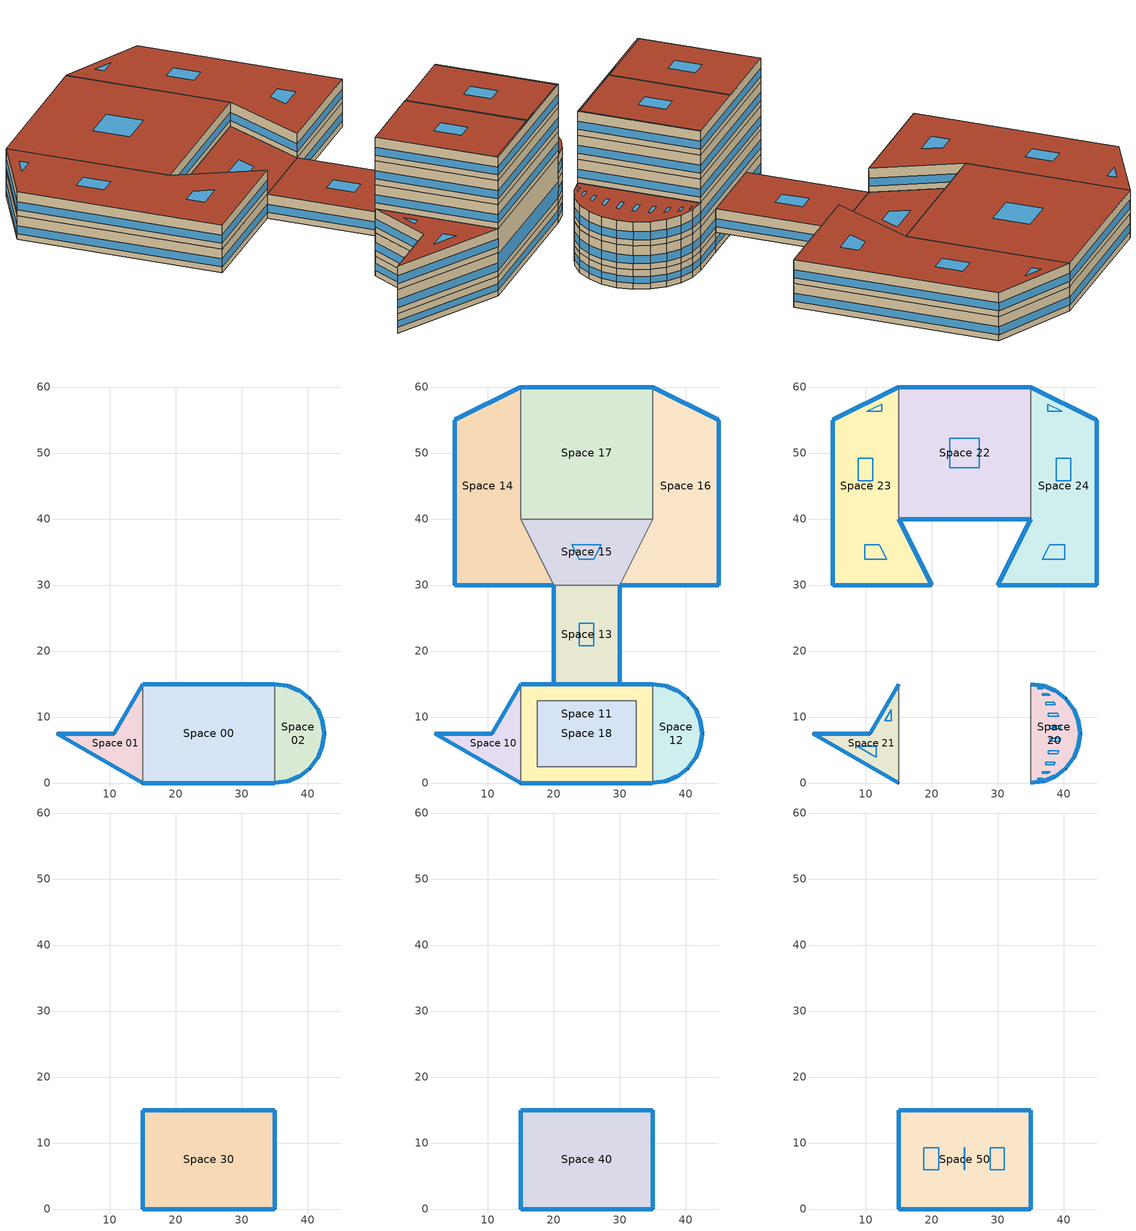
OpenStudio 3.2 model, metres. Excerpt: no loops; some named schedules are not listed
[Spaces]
Space 02
 floor ground: 35,15 36.94,14.74 38.75,14 40.3,12.8 41.5,11.25 42.24,9.44 42.5,7.5 42.24,5.56 41.5,3.75 40.3,2.2 38.75,1 36.94,0.26 35,0 z-2.5
 wall outside: 35,0 36.94,0.26 38.75,1 40.3,2.2 41.5,3.75 42.24,5.56 42.5,7.5 42.24,9.44 41.5,11.25 40.3,12.8 38.75,14 36.94,14.74 35,15 z-2.5:0
 wall to Space 00: 35,15 35,0 z-2.5:0
 window (BTAP-Ext-FixedWindow:U=0.220 SHGC=0.600): 36.96,0.27 38.73,1 / 42.23,9.46 41.5,11.23 / 40.32,2.22 41.48,3.73 / 41.48,11.27 40.32,12.78 / 42.25,5.58 42.5,7.47 / 38.73,14 36.96,14.73 / 35.03,0 36.92,0.25 / 42.5,7.53 42.25,9.42 / 41.5,3.77 42.23,5.54 / 38.77,1.02 40.28,2.18 / 40.28,12.82 38.77,13.98 / 36.92,14.75 35.03,15 z-1.74:-0.88
Space 00
 floor ground: 35,15 35,0 15,0 15,15 z-2.5
 wall outside: 15,0 35,0 / 35,15 30,15 20,15 15,15 z-2.5:0
 wall to Space 01: 15,15 15,0 z-2.5:0
 window (BTAP-Ext-FixedWindow:U=0.220 SHGC=0.600): 15.03,0 34.97,0 / 29.97,15 20.03,15 / 34.97,15 30.03,15 / 19.97,15 15.03,15 z-1.74:-0.9
Space 01
 floor ground: 15,15 15,0 2.01,7.5 10.67,7.5 z-2.5
 wall outside: 15,15 10.67,7.5 2.01,7.5 15,0 z-2.5:0
 window (BTAP-Ext-FixedWindow:U=0.220 SHGC=0.600): 2.03,7.49 14.98,0.01 / 10.64,7.5 2.04,7.5 / 14.99,14.98 10.68,7.52 z-1.74:-0.9
Space 10
 floor to Space 01: 15,15 15,0 2.01,7.5 10.67,7.5 z0
 wall outside: 15,15 10.67,7.5 2.01,7.5 15,0 z0:3.05
 wall to Space 11: 15,0 15,15 z0:3.05
 window (BTAP-Ext-FixedWindow:U=0.220 SHGC=0.600): 2.03,7.49 14.98,0.01 / 10.64,7.5 2.04,7.5 / 14.99,14.98 10.68,7.52 z0.76:1.78
Space 11
 floor to Space 18: 32.5,12.5 32.5,2.5 17.5,2.5 17.5,12.5 z3.05
 floor to Space 00: 35,2.5 35,0 15,0 15,2.5 z0; 35,15 35,12.5 15,12.5 15,15 z0; 35,12.5 35,2.5 32.5,2.5 32.5,12.5 z0; 17.5,12.5 17.5,2.5 15,2.5 15,12.5 z0; 32.5,12.5 32.5,2.5 17.5,2.5 17.5,12.5 z0
 wall outside: 15,0 35,0 z0:6.1; 35,15 15,15 z3.05:6.1; 20,15 15,15 / 35,15 30,15 z0:3.05
 wall to Space 21: 15,15 15,0 z3.05:6.1
 wall to Space 20: 35,0 35,15 z3.05:6.1
 wall to Space 12: 35,0 35,15 z0:3.05
 wall to Space 18: 32.5,2.5 17.5,2.5 17.5,12.5 32.5,12.5 32.5,2.5 z0:3.05
 wall to Space 13: 30,15 20,15 z0:3.05
 window (BTAP-Ext-FixedWindow:U=0.220 SHGC=0.600): 15.03,0 34.97,0 z0.76:2.8; 34.97,15 15.03,15 z3.81:4.83; 19.97,15 15.03,15 / 34.97,15 30.03,15 z0.76:1.79
Space 12
 floor to Space 02: 35,15 36.94,14.74 38.75,14 40.3,12.8 41.5,11.25 42.24,9.44 42.5,7.5 42.24,5.56 41.5,3.75 40.3,2.2 38.75,1 36.94,0.26 35,0 z0
 wall outside: 35,0 36.94,0.26 38.75,1 40.3,2.2 41.5,3.75 42.24,5.56 42.5,7.5 42.24,9.44 41.5,11.25 40.3,12.8 38.75,14 36.94,14.74 35,15 z0:3.05
 window (BTAP-Ext-FixedWindow:U=0.220 SHGC=0.600): 36.92,14.75 35.03,15 / 38.73,14 36.96,14.73 / 40.28,12.82 38.77,13.98 / 41.48,11.27 40.32,12.78 / 42.23,9.46 41.5,11.23 / 42.5,7.53 42.25,9.42 / 42.25,5.58 42.5,7.47 / 41.5,3.77 42.23,5.54 / 40.32,2.22 41.48,3.73 / 38.77,1.02 40.28,2.18 / 36.96,0.27 38.73,1 / 35.03,0 36.92,0.25 z0.76:1.8
Space 13
 floor ground: 30,30 30,15 20,15 20,30 z0
 wall outside: 30,15 30,30 / 20,30 20,15 z0:3.05
 wall to Space 15: 30,30 20,30 z0:3.05
 window (BTAP-Ext-FixedWindow:U=0.220 SHGC=0.600): 30,15.03 30,29.97 / 20,29.97 20,15.03 z0.76:1.78
 roof outside: 30,15 30,30 20,30 20,15 z3.05
 skylight (BTAP-Ext-Skylights:U=0.220 SHGC=0.600): 26.12,20.82 26.12,24.18 23.88,24.18 23.88,20.82 z3.05
Space 14
 floor ground: 15,60 15,40 20,30 5,30 5,55 z0
 wall outside: 15,60 5,55 5,30 20,30 z0:3.05
 wall to Space 17: 15,40 15,60 z0:3.05
 wall to Space 15: 20,30 15,40 z0:3.05
 window (BTAP-Ext-FixedWindow:U=0.220 SHGC=0.600): 5,54.97 5,30.03 / 14.98,59.99 5.02,55.01 / 5.03,30 19.97,30 z0.76:1.78
Space 15
 floor ground: 35,40 30,30 20,30 15,40 z0
 wall to Space 16: 30,30 35,40 z0:3.05
 wall to Space 17: 35,40 15,40 z0:3.05
 roof outside: 30,30 35,40 15,40 20,30 z3.05
 skylight (BTAP-Ext-Skylights:U=0.220 SHGC=0.600): 26.12,33.88 27.24,36.12 22.76,36.12 23.88,33.88 z3.05
Space 16
 floor ground: 35,60 45,55 45,30 30,30 35,40 z0
 wall outside: 30,30 45,30 45,55 35,60 z0:3.05
 wall to Space 17: 35,60 35,40 z0:3.05
 window (BTAP-Ext-FixedWindow:U=0.220 SHGC=0.600): 44.98,55.01 35.02,59.99 / 45,30.03 45,54.97 / 30.03,30 44.97,30 z0.76:1.78
Space 17
 floor ground: 35,60 35,40 15,40 15,60 z0
 wall outside: 35,60 15,60 z0:3.05
 window (BTAP-Ext-FixedWindow:U=0.220 SHGC=0.600): 34.97,60 15.03,60 z0.76:1.78
Space 18
 floor ground: 32.5,12.5 32.5,2.5 17.5,2.5 17.5,12.5 z0
Space 20
 floor to Space 12: 35,15 36.94,14.74 38.75,14 40.3,12.8 41.5,11.25 42.24,9.44 42.5,7.5 42.24,5.56 41.5,3.75 40.3,2.2 38.75,1 36.94,0.26 35,0 z3.05
 wall outside: 35,0 36.94,0.26 38.75,1 40.3,2.2 41.5,3.75 42.24,5.56 42.5,7.5 42.24,9.44 41.5,11.25 40.3,12.8 38.75,14 36.94,14.74 35,15 z3.05:6.1
 window (BTAP-Ext-FixedWindow:U=0.220 SHGC=0.600): 40.28,12.82 38.77,13.98 / 36.96,0.27 38.73,1 / 42.23,9.46 41.5,11.23 / 40.32,2.22 41.48,3.73 / 38.77,1.02 40.28,2.18 / 35.03,0 36.92,0.25 / 41.48,11.27 40.32,12.78 / 36.92,14.75 35.03,15 / 38.73,14 36.96,14.73 / 42.25,5.58 42.5,7.47 / 42.5,7.53 42.25,9.42 / 41.5,3.77 42.23,5.54 z3.81:4.85
 roof outside: 35,0 36.94,0.26 38.75,1 40.3,2.2 41.5,3.75 42.24,5.56 42.5,7.5 42.24,9.44 41.5,11.25 40.3,12.8 38.75,14 36.94,14.74 35,15 z6.1
 skylight (BTAP-Ext-Skylights:U=0.220 SHGC=0.600): 35.94,0.19 35.5,0.19 35.5,0.13 z6.1; 36.94,0.71 36.1,0.71 36.1,0.55 36.54,0.55 z6.1; 37.94,1.73 36.76,1.73 36.76,1.47 37.6,1.47 z6.1; 38.74,3.15 37.29,3.15 37.29,2.8 38.48,2.8 z6.1; 39.29,4.86 37.67,4.86 37.67,4.45 39.12,4.45 z6.1; 39.54,6.75 37.86,6.75 37.86,6.31 39.48,6.31 z6.1; 39.48,8.69 37.86,8.69 37.86,8.25 39.54,8.25 z6.1; 39.12,10.55 37.67,10.55 37.67,10.14 39.29,10.14 z6.1; 38.48,12.2 37.29,12.2 37.29,11.85 38.74,11.85 z6.1; 37.6,13.53 36.76,13.53 36.76,13.27 37.94,13.27 z6.1; 36.54,14.45 36.1,14.45 36.1,14.29 36.94,14.29 z6.1; 35.5,14.87 35.5,14.81 35.94,14.81 z6.1
Space 22
 floor to Space 17: 35,60 35,40 15,40 15,60 z3.05
 wall outside: 15,40 35,40 / 35,60 15,60 z3.05:6.1
 wall to Space 23: 15,60 15,40 z3.05:6.1
 wall to Space 24: 35,40 35,60 z3.05:6.1
 window (BTAP-Ext-FixedWindow:U=0.220 SHGC=0.600): 15.03,40 34.97,40 / 34.97,60 15.03,60 z3.81:4.83
 roof outside: 35,40 35,60 15,60 15,40 z6.1
 skylight (BTAP-Ext-Skylights:U=0.220 SHGC=0.600): 27.24,47.76 27.24,52.24 22.76,52.24 22.76,47.76 z6.1
Space 23
 floor to Space 14: 15,60 15,40 20,30 5,30 5,55 z3.05
 wall outside: 15,60 5,55 5,30 20,30 15,40 z3.05:6.1
 window (BTAP-Ext-FixedWindow:U=0.220 SHGC=0.600): 5,54.97 5,30.03 / 14.98,59.99 5.02,55.01 / 5.03,30 19.97,30 / 19.99,30.02 15.01,39.98 z3.81:4.83
 roof outside: 20,30 15,40 15,60 5,55 5,30 z6.1
 skylight (BTAP-Ext-Skylights:U=0.220 SHGC=0.600): 12.09,36.12 9.85,36.12 9.85,33.88 13.21,33.88 z6.1; 11.12,49.18 8.88,49.18 8.88,45.82 11.12,45.82 z6.1; 12.41,57.41 10.18,56.29 12.41,56.29 z6.1
Space 24
 floor to Space 16: 35,60 45,55 45,30 30,30 35,40 z3.05
 wall outside: 35,40 30,30 45,30 45,55 35,60 z3.05:6.1
 window (BTAP-Ext-FixedWindow:U=0.220 SHGC=0.600): 34.99,39.98 30.01,30.02 / 44.98,55.01 35.02,59.99 / 45,30.03 45,54.97 / 30.03,30 44.97,30 z3.81:4.83
 roof outside: 45,30 45,55 35,60 35,40 30,30 z6.1
 skylight (BTAP-Ext-Skylights:U=0.220 SHGC=0.600): 40.15,36.12 37.91,36.12 36.79,33.88 40.15,33.88 z6.1; 41.12,49.18 38.88,49.18 38.88,45.82 41.12,45.82 z6.1; 37.59,57.41 37.59,56.29 39.82,56.29 z6.1
Space 21
 floor to Space 10: 15,15 15,0 2.01,7.5 10.67,7.5 z3.05
 wall outside: 15,15 10.67,7.5 2.01,7.5 15,0 z3.05:6.1
 window (BTAP-Ext-FixedWindow:U=0.220 SHGC=0.600): 14.99,14.98 10.68,7.52 / 10.64,7.5 2.04,7.5 / 2.03,7.49 14.98,0.01 z3.81:4.83
 roof outside: 15,0 15,15 10.67,7.5 2.01,7.5 z6.1
 skylight (BTAP-Ext-Skylights:U=0.220 SHGC=0.600): 11.64,5.56 8.73,5.56 11.64,3.88 z6.1; 13.88,11.12 12.91,9.44 13.88,9.44 z6.1
Space 30
 floor to Space 11: 35,15 35,0 15,0 15,15 z6.1
 wall outside: 15,0 35,0 35,15 15,15 15,0 z6.1:9.15
 window (BTAP-Ext-FixedWindow:U=0.220 SHGC=0.600): 15.03,0 34.97,0 / 34.97,15 15.03,15 / 15,14.97 15,0.03 / 35,0.03 35,14.97 z6.86:7.88
Space 40
 floor to Space 30: 35,15 35,0 15,0 15,15 z9.15
 wall outside: 35,15 15,15 15,0 35,0 35,15 z9.15:12.2
 window (BTAP-Ext-FixedWindow:U=0.220 SHGC=0.600): 34.97,15 15.03,15 / 15,14.97 15,0.03 / 35,0.03 35,14.97 / 15.03,0 34.97,0 z9.91:10.93
Space 50
 floor to Space 40: 35,15 35,0 15,0 15,15 z12.2
 wall outside: 35,15 15,15 15,0 35,0 35,15 z12.2:15.25
 window (BTAP-Ext-FixedWindow:U=0.220 SHGC=0.600): 35,0.03 35,14.97 / 15.03,0 34.97,0 / 34.97,15 15.03,15 / 15,14.97 15,0.03 z12.96:13.98
 roof outside: 35,0 35,15 34.8,15 34.8,0.2 z15.25; 35,0 34.8,0.2 15,0.2 15,0 z15.25; 24.9,0.2 24.9,15 15,15 15,0.2 z15.25; 34.8,0.2 34.8,15 25.1,15 25.1,0.2 z15.25; 25.1,0.2 25.1,15 24.9,15 24.9,0.2 z15.25
 skylight (BTAP-Ext-Skylights:U=0.220 SHGC=0.600): 27.2,0.08 27.15,0.12 22.73,0.12 22.73,0.08 z15.25; 21.06,5.95 21.06,9.25 18.84,9.25 18.84,5.95 z15.25; 31.03,5.95 31.03,9.25 28.87,9.25 28.87,5.95 z15.25; 25.02,5.95 25.02,9.25 24.98,9.25 24.98,5.95 z15.25; 34.95,0.15 34.9,0.15 34.95,0.1 z15.25; 34.92,9.25 34.88,9.25 34.88,5.95 34.92,5.95 z15.25
[Building]
EdgeCaseGeometry: Default Construction Set=BTAP-Mass at hdd = 5000.0; Standards Number of Stories=6; Standards Number of Above Ground Stories=5; Standards Template=NECB2011
[Site]
Calgary Intl AP_AB_CAN: Latitude {deg}=51.114; Longitude {deg}=-114.02; Time Zone {hr}=-7; Elevation {m}=1084.1
[ClimateZones]
Climate Zone Institution Name 1=ASHRAE; Climate Zone Document Name 1=ANSI/ASHRAE Standard 169; Climate Zone Document Year 1=2006; Climate Zone Institution Name 2=CEC; Climate Zone Document Name 2=California Climate Zone Descriptions; Climate Zone Document Year 2=1995
[Site:WaterMainsTemperature]
Calculation Method=Correlation; Annual Average Outdoor Air Temperature {C}=5; Maximum Difference In Monthly Average Outdoor Air Temperatures {deltaC}=23.3
[SizingPeriod:DesignDay] Barometric Pressure {Pa}=88961; Sky Clearness=0; Rain Indicator=0; Snow Indicator=0; Day of Month=21; Daylight Saving Time Indicator=0; Humidity Indicating Type=Wetbulb; Dry-Bulb Temperature Range Modifier Type=DefaultMultipliers
Name | Maximum Dry-Bulb Temperature {C} | Daily Dry-Bulb Temperature Range {deltaC} | Humidity Indicating Conditions at Maximum Dry-Bulb | Wind Speed {m/s} | Wind Direction {deg} | Month | Day Type | Solar Model Indicator | ASHRAE Taub | ASHRAE Taud
Calgary Intl AP Ann Clg .4% Condns DB=>MWB | 28.5 | 12.1 | 16.1 | 4.5 | 160 | 7 | SummerDesignDay | ASHRAETau | 0.339 | 2.421
Calgary Intl AP Ann Htg 99.6% Condns DB | -28.5 | 0 | -28.5 | 2.9 | 200 | 1 | WinterDesignDay | ASHRAEClearSky
[Site:GroundTemperature:BuildingSurface]
19.527, 19.502, 19.536, 19.598, 20.002, 21.64, 22.225, 22.375, 21.449, 20.121, 19.802, 19.633
[Material:NoMass] Roughness=Smooth; Thermal Absorptance=0.9; Solar Absorptance=0.7
Name | Thermal Resistance {m2-K/W} | Visible Absorptance
Typical Carpet Pad; Typical Carpet Pad 1 | 0.21648 | 0.8
Typical Insulation 1 | 5.91238 | 0.7
Typical Insulation 2 | 4.49096 | 0.7
Typical Insulation 3 | 6.17282 | 0.7
Typical Carpet Pad 2 | 1.25503 | 0.8
Typical Carpet Pad 3; Typical Carpet Pad 4 | 3.45515 | 0.8
Typical Insulation 4 | 0.454528 | 0.7
Typical Insulation 5 | 0.454545 | 0.7
[Material]
Name | Roughness | Thickness {m} | Conductivity {W/m-K} | Density {kg/m3} | Specific Heat {J/kg-K} | Thermal Absorptance | Solar Absorptance | Visible Absorptance
G05 25mm wood | MediumSmooth | 0.0254 | 0.15 | 608 | 1630 | 0.9 | 0.5 | 0.5
100mm Normalweight concrete floor 1 | MediumSmooth | 0.1016 | 2.31 | 2322 | 832
G01 13mm gypsum board 1 | Smooth | 0.0127 | 0.16 | 800 | 1090 | 0.9 | 0.7 | 0.5
4 in. Normalweight Concrete Floor 1 | MediumRough | 0.1016 | 2.31 | 2322 | 832 | 0.9 | 0.7 | 0.7
1IN Stucco 1 | Smooth | 0.0253 | 0.6918 | 1858 | 837 | 0.9 | 0.7 | 0.92
8IN CONCRETE HW RefBldg 1 | Rough | 0.2032 | 1.311 | 2240 | 836.8 | 0.9 | 0.7 | 0.7
1/2IN Gypsum 1 | Smooth | 0.0127 | 0.16 | 784.9 | 830 | 0.9 | 0.4 | 0.4
Metal Roof Surface 1; F08 Metal surface 1 | Smooth | 0.0008 | 45.28 | 7824 | 500 | 0.9 | 0.7 | 0.7
6 in. Normalweight Concrete Floor 1; 6 in. Normalweight Concrete Floor 2; 6 in. Normalweight Concrete Floor 3 | MediumRough | 0.1524 | 2.31 | 2322 | 832 | 0.9 | 0.7 | 0.7
[Construction]
BTAP-Int-Partition; BTAP-Int-Door: G05 25mm wood
BTAP-Int-Floor: 100mm Normalweight concrete floor 1, Typical Carpet Pad
BTAP-Int-Wall: G01 13mm gypsum board 1, G01 13mm gypsum board 1
BTAP-Int-Ceiling: Typical Carpet Pad, 100mm Normalweight concrete floor 1
BTAP-Int-Window: SimpleGlazing
BTAP-Ext-Floor-Mass:U-0.162: Typical Insulation 1, 4 in. Normalweight Concrete Floor 1, Typical Carpet Pad 1
BTAP-Ext-Wall-Mass:U-0.21: 1IN Stucco 1, 8IN CONCRETE HW RefBldg 1, Typical Insulation 2, 1/2IN Gypsum 1
BTAP-Ext-Roof-Metal:U-0.162: Metal Roof Surface 1, Typical Insulation 3
BTAP-Grnd-Floor-Mass:U-0.757: 6 in. Normalweight Concrete Floor 1, Typical Carpet Pad 2
BTAP-Grnd-Wall-Mass:U-0.284: 6 in. Normalweight Concrete Floor 2, Typical Carpet Pad 3
BTAP-Grnd-Roof-Mass:U-0.284: 6 in. Normalweight Concrete Floor 3, Typical Carpet Pad 4
BTAP-Ext-FixedWindow:U=0.220 SHGC=0.600; BTAP-Ext-GlassDoors:U=0.220 SHGC=0.600; BTAP-Ext-Skylights:U=0.220 SHGC=0.600; BTAP-Ext-DaylightDomes:U=0.220 SHGC=0.600; BTAP-Ext-DaylightDiffuser:U=0.220 SHGC=0.600: SimpleGlazing:U=0.220 SHGC=0.600
BTAP-Ext-Door:U-2.2: F08 Metal surface 1, Typical Insulation 4
BTAP-Ext-OverHeadDoor:U-2.2: Typical Insulation 5
[DefaultConstructionSet]
BTAP-Mass at hdd = 5000.0: Default Exterior Surface Constructions=BTAP-Mass at hdd = 5000.0; Default Interior Surface Constructions=Default Surface Constructions 2; Default Ground Contact Surface Constructions=BTAP-Mass at hdd = 5000.0 1; Default Exterior SubSurface Constructions=BTAP-Mass at hdd = 5000.0; Default Interior SubSurface Constructions=Default Sub Surface Constructions 2; Interior Partition Construction=BTAP-Int-Partition
[DefaultSurfaceConstructions]
Name | Floor Construction | Wall Construction | Roof Ceiling Construction
Default Surface Constructions 2 | BTAP-Int-Floor | BTAP-Int-Wall | BTAP-Int-Ceiling
BTAP-Mass at hdd = 5000.0 | BTAP-Ext-Floor-Mass:U-0.162 | BTAP-Ext-Wall-Mass:U-0.21 | BTAP-Ext-Roof-Metal:U-0.162
BTAP-Mass at hdd = 5000.0 1 | BTAP-Grnd-Floor-Mass:U-0.757 | BTAP-Grnd-Wall-Mass:U-0.284 | BTAP-Grnd-Roof-Mass:U-0.284
[DefaultSubSurfaceConstructions]
Name | Fixed Window Construction | Operable Window Construction | Door Construction | Glass Door Construction | Overhead Door Construction | Skylight Construction | Tubular Daylight Dome Construction | Tubular Daylight Diffuser Construction
Default Sub Surface Constructions 2 | BTAP-Int-Window | BTAP-Int-Window | BTAP-Int-Door
BTAP-Mass at hdd = 5000.0 | BTAP-Ext-FixedWindow:U=0.220 SHGC=0.600 | BTAP-Ext-FixedWindow:U=0.220 SHGC=0.600 | BTAP-Ext-Door:U-2.2 | BTAP-Ext-GlassDoors:U=0.220 SHGC=0.600 | BTAP-Ext-OverHeadDoor:U-2.2 | BTAP-Ext-Skylights:U=0.220 SHGC=0.600 | BTAP-Ext-DaylightDomes:U=0.220 SHGC=0.600 | BTAP-Ext-DaylightDiffuser:U=0.220 SHGC=0.600
[WindowMaterial:SimpleGlazingSystem] U-Factor {W/m2-K}=2.2; Solar Heat Gain Coefficient=0.6; Visible Transmittance=0.21
SimpleGlazing; SimpleGlazing:U=0.220 SHGC=0.600
[DefaultScheduleSet] People Activity Level Schedule=NECB-Activity; Infiltration Schedule=Always On
Name | Number of People Schedule | Lighting Schedule | Electric Equipment Schedule
Space Function Audience - auditorium Schedule Set; Space Function Conf./meet./multi-purpose Schedule Set; Space Function Corr. < 2.4m wide-sch-C Schedule Set; Space Function Corr. >= 2.4m wide-sch-C Schedule Set; Space Function Electrical/Mechanical-sch-C Schedule Set; Space Function Hospital corr. < 2.4m-sch-C Schedule Set; Space Function Hospital corr. >= 2.4m-sch-C Schedule Set; Space Function Library - reading Schedule Set; Space Function Locker room-sch-C Schedule Set; Space Function Mfg - corr. < 2.4m-sch-C Schedule Set; Space Function Mfg - corr. >= 2.4m-sch-C Schedule Set; Space Function Retail - sales Schedule Set; Space Function Sales area Schedule Set; Space Function Stairway-sch-C Schedule Set; Space Function Washroom-sch-C Schedule Set | NECB-C-Occupancy | NECB-C-Lighting | NECB-C-Electric-Equipment
Space Function Automotive - repair Schedule Set | NECB-E-Occupancy | NECB-E-Lighting | NECB-E-Electric-Equipment
Space Function Lab - research Schedule Set; Space Function Warehouse - med/blk2 - refrigerated Schedule Set | NECB-A-Occupancy | NECB-A-Lighting | NECB-A-Electric-Equipment
Space Function Lounge/recreation Schedule Set; Space Function Penitentiary - dining Schedule Set | NECB-B-Occupancy | NECB-B-Lighting | NECB-B-Electric-Equipment
[Lights:Definition] Design Level Calculation Method=Watts/Area; Fraction Radiant=0.5; Fraction Visible=0.2
Name | Watts per Space Floor Area {W/m2}
Space Function Audience - auditorium Lights Definition | 8.49993
Space Function Automotive - repair Lights Definition | 7.19994
Space Function Conf./meet./multi-purpose Lights Definition | 11.8799
Space Function Corr. < 2.4m wide-sch-C Lights Definition | 8.39993
Space Function Corr. >= 2.4m wide-sch-C Lights Definition | 7.09994
Space Function Electrical/Mechanical-sch-C Lights Definition | 13.2999
Space Function Hospital corr. < 2.4m-sch-C Lights Definition | 11.6999
Space Function Hospital corr. >= 2.4m-sch-C Lights Definition | 9.59992
Space Function Lab - research Lights Definition | 23.5998
Space Function Library - reading Lights Definition | 9.99992
Space Function Locker room-sch-C Lights Definition | 8.81993
Space Function Lounge/recreation Lights Definition | 8.45993
Space Function Mfg - corr. < 2.4m-sch-C Lights Definition | 5.49995
Space Function Mfg - corr. >= 2.4m-sch-C Lights Definition | 4.39996
Space Function Penitentiary - dining Lights Definition | 11.4999
Space Function Retail - sales Lights Definition; Space Function Sales area Lights Definition | 18.0998
Space Function Stairway-sch-C Lights Definition | 7.39994
Space Function Warehouse - med/blk2 - refrigerated Lights Definition | 10.1999
Space Function Washroom-sch-C Lights Definition | 9.44992
[DesignSpecification:OutdoorAir] Outdoor Air Method=Sum
Name | Outdoor Air Flow per Person {m3/s-person} | Outdoor Air Flow per Floor Area {m3/s-m2}
Space Function Audience - auditorium Ventilation | 0.0571519
Space Function Automotive - repair Ventilation; Space Function Mfg - corr. < 2.4m-sch-C Ventilation; Space Function Mfg - corr. >= 2.4m-sch-C Ventilation |  | 0.00762
Space Function Conf./meet./multi-purpose Ventilation | 0.0190506
Space Function Corr. < 2.4m wide-sch-C Ventilation; Space Function Corr. >= 2.4m wide-sch-C Ventilation; Space Function Electrical/Mechanical-sch-C Ventilation; Space Function Stairway-sch-C Ventilation; Space Function Warehouse - med/blk2 - refrigerated Ventilation |  | 0.000254
Space Function Hospital corr. < 2.4m-sch-C Ventilation; Space Function Hospital corr. >= 2.4m-sch-C Ventilation |  | 0.000508
Space Function Lab - research Ventilation | 0.0608964
Space Function Library - reading Ventilation | 0.0304482
Space Function Locker room-sch-C Ventilation |  | 0.00254
Space Function Lounge/recreation Ventilation | 0.152405
Space Function Penitentiary - dining Ventilation | 0.0762025
Space Function Retail - sales Ventilation; Space Function Sales area Ventilation |  | 0.001524
Space Function Washroom-sch-C Ventilation | 0.228362
[People:Definition] Number of People Calculation Method=People/Area; Fraction Radiant=0.3
Name | People per Space Floor Area {person/m2}
Space Function Audience - auditorium People Definition; Space Function Conf./meet./multi-purpose People Definition | 0.199993
Space Function Automotive - repair People Definition; Space Function Lab - research People Definition; Space Function Library - reading People Definition | 0.0500522
Space Function Corr. < 2.4m wide-sch-C People Definition; Space Function Corr. >= 2.4m wide-sch-C People Definition; Space Function Hospital corr. < 2.4m-sch-C People Definition; Space Function Hospital corr. >= 2.4m-sch-C People Definition; Space Function Mfg - corr. < 2.4m-sch-C People Definition; Space Function Mfg - corr. >= 2.4m-sch-C People Definition; Space Function Warehouse - med/blk2 - refrigerated People Definition | 0.0100104
Space Function Electrical/Mechanical-sch-C People Definition; Space Function Stairway-sch-C People Definition | 0.0049514
Space Function Locker room-sch-C People Definition; Space Function Lounge/recreation People Definition; Space Function Penitentiary - dining People Definition | 0.0999967
Space Function Retail - sales People Definition; Space Function Sales area People Definition; Space Function Washroom-sch-C People Definition | 0.0333681
[ElectricEquipment:Definition] Design Level Calculation Method=Watts/Area; Fraction Radiant=0.5
Name | Watts per Space Floor Area {W/m2}
Space Function Audience - auditorium Elec Equip Definition; Space Function Locker room-sch-C Elec Equip Definition; Space Function Retail - sales Elec Equip Definition; Space Function Sales area Elec Equip Definition | 2.49998
Space Function Automotive - repair Elec Equip Definition | 4.99996
Space Function Conf./meet./multi-purpose Elec Equip Definition; Space Function Electrical/Mechanical-sch-C Elec Equip Definition; Space Function Library - reading Elec Equip Definition; Space Function Lounge/recreation Elec Equip Definition; Space Function Penitentiary - dining Elec Equip Definition; Space Function Warehouse - med/blk2 - refrigerated Elec Equip Definition; Space Function Washroom-sch-C Elec Equip Definition | 0.999992
Space Function Lab - research Elec Equip Definition | 9.99992
[ShadingControl]
Shading Control 1: Shading Type=InteriorBlind; Multiple Surface Control Type=Sequential
[BuildingStory]
Name | Nominal Z Coordinate {m} | Nominal Floor to Floor Height {m}
Building Story 1 | 0 | 3.05
Building Story 0 | -2.5 | 2.5
Building Story 2 | 3.05 | 3.05
Building Story 3 | 6.1 | 3.05
Building Story 4 | 9.15 | 3.05
Building Story 5 | 12.2 | 3.05
[Space]
Name | Space Type | Building Story | Thermal Zone
Space 10 | Space Function Automotive - repair | Building Story 1 | ALL_ST=Automotive - repair_FL=Building Story 1_SCH=E
Space 11 | Space Function Conf./meet./multi-purpose | Building Story 1 | ALL_ST=Conf./meet./multi-purpose_FL=Building Story 1_SCH=C
Space 12 | Space Function Corr. >= 2.4m wide-sch-C | Building Story 1 | WILD_ST=Corr. >= 2.4m wide-sch-D_FL=Building Story 1_SCH=C
Space 13 | Space Function Hospital corr. < 2.4m-sch-C | Building Story 1 | WILD_ST=Hospital corr. < 2.4m-sch-E_FL=Building Story 1_SCH=C
Space 14 | Space Function Washroom-sch-C | Building Story 1 | WET_ST=Washroom-sch-D_FL=Building Story 1_SCHC
Space 15 | Space Function Hospital corr. >= 2.4m-sch-C | Building Story 1 | WILD_ST=Hospital corr. >= 2.4m-sch-F_FL=Building Story 1_SCH=C
Space 16 | Space Function Retail - sales | Building Story 1 | ALL_ST=Retail - sales_FL=Building Story 1_SCH=C
Space 17 | Space Function Lounge/recreation | Building Story 1 | ALL_ST=Lounge/recreation_FL=Building Story 1_SCH=B
Space 20 | Space Function Corr. < 2.4m wide-sch-C | Building Story 2 | WILD_ST=Corr. < 2.4m wide-sch-E_FL=Building Story 2_SCH=C
Space 30 | Space Function Sales area | Building Story 3 | ALL_ST=Sales area_FL=Building Story 3_SCH=C
Space 40 | Space Function Lab - research | Building Story 4 | ALL_ST=Lab - research_FL=Building Story 4_SCH=A
Space 50 | Space Function Electrical/Mechanical-sch-C | Building Story 5 | WILD_ST=Electrical/Mechanical-sch-F_FL=Building Story 5_SCH=C
Space 22 | Space Function Library - reading | Building Story 2 | ALL_ST=Library - reading_FL=Building Story 2_SCH=C
Space 23 | Space Function Audience - auditorium | Building Story 2 | ALL_ST=Audience - auditorium_FL=Building Story 2_SCH=C
Space 24 | Space Function Penitentiary - dining | Building Story 2 | ALL_ST=Penitentiary - dining_FL=Building Story 2_SCH=B
Space 02 | Space Function Locker room-sch-C | Building Story 0 | WET_ST=Locker room-sch-F_FL=Building Story 0_SCHC
Space 00 | Space Function Warehouse - med/blk2 - refrigerated | Building Story 0 | ALL_ST=Warehouse - med/blk2 - refrigerated_FL=Building Story 0_SCH=A
Space 01 | Space Function Mfg - corr. >= 2.4m-sch-C | Building Story 0 | WILD_ST=Mfg - corr. >= 2.4m-sch-B_FL=Building Story 0_SCH=C
Space 21 | Space Function Mfg - corr. < 2.4m-sch-C | Building Story 2 | WILD_ST=Mfg - corr. < 2.4m-sch-C_FL=Building Story 2_SCH=C
Space 18 | Space Function Stairway-sch-C | Building Story 1 | WILD_ST=Stairway-sch-G_FL=Building Story 1_SCH=C
[SpaceType] Standards Template=NECB2011; Standards Building Type=Space Function
Name | Default Schedule Set | Design Specification Outdoor Air Object | Standards Space Type
Space Function Audience - auditorium | Space Function Audience - auditorium Schedule Set | Space Function Audience - auditorium Ventilation | Audience - auditorium
Space Function Automotive - repair | Space Function Automotive - repair Schedule Set | Space Function Automotive - repair Ventilation | Automotive - repair
Space Function Conf./meet./multi-purpose | Space Function Conf./meet./multi-purpose Schedule Set | Space Function Conf./meet./multi-purpose Ventilation | Conf./meet./multi-purpose
Space Function Corr. < 2.4m wide-sch-C | Space Function Corr. < 2.4m wide-sch-C Schedule Set | Space Function Corr. < 2.4m wide-sch-C Ventilation | Corr. < 2.4m wide-sch-C
Space Function Corr. >= 2.4m wide-sch-C | Space Function Corr. >= 2.4m wide-sch-C Schedule Set | Space Function Corr. >= 2.4m wide-sch-C Ventilation | Corr. >= 2.4m wide-sch-C
Space Function Electrical/Mechanical-sch-C | Space Function Electrical/Mechanical-sch-C Schedule Set | Space Function Electrical/Mechanical-sch-C Ventilation | Electrical/Mechanical-sch-C
Space Function Hospital corr. < 2.4m-sch-C | Space Function Hospital corr. < 2.4m-sch-C Schedule Set | Space Function Hospital corr. < 2.4m-sch-C Ventilation | Hospital corr. < 2.4m-sch-C
Space Function Hospital corr. >= 2.4m-sch-C | Space Function Hospital corr. >= 2.4m-sch-C Schedule Set | Space Function Hospital corr. >= 2.4m-sch-C Ventilation | Hospital corr. >= 2.4m-sch-C
Space Function Lab - research | Space Function Lab - research Schedule Set | Space Function Lab - research Ventilation | Lab - research
Space Function Library - reading | Space Function Library - reading Schedule Set | Space Function Library - reading Ventilation | Library - reading
Space Function Locker room-sch-C | Space Function Locker room-sch-C Schedule Set | Space Function Locker room-sch-C Ventilation | Locker room-sch-C
Space Function Lounge/recreation | Space Function Lounge/recreation Schedule Set | Space Function Lounge/recreation Ventilation | Lounge/recreation
Space Function Mfg - corr. < 2.4m-sch-C | Space Function Mfg - corr. < 2.4m-sch-C Schedule Set | Space Function Mfg - corr. < 2.4m-sch-C Ventilation | Mfg - corr. < 2.4m-sch-C
Space Function Mfg - corr. >= 2.4m-sch-C | Space Function Mfg - corr. >= 2.4m-sch-C Schedule Set | Space Function Mfg - corr. >= 2.4m-sch-C Ventilation | Mfg - corr. >= 2.4m-sch-C
Space Function Penitentiary - dining | Space Function Penitentiary - dining Schedule Set | Space Function Penitentiary - dining Ventilation | Penitentiary - dining
Space Function Retail - sales | Space Function Retail - sales Schedule Set | Space Function Retail - sales Ventilation | Retail - sales
Space Function Sales area | Space Function Sales area Schedule Set | Space Function Sales area Ventilation | Sales area
Space Function Stairway-sch-C | Space Function Stairway-sch-C Schedule Set | Space Function Stairway-sch-C Ventilation | Stairway-sch-C
Space Function Warehouse - med/blk2 - refrigerated | Space Function Warehouse - med/blk2 - refrigerated Schedule Set | Space Function Warehouse - med/blk2 - refrigerated Ventilation | Warehouse - med/blk2 - refrigerated
Space Function Washroom-sch-C | Space Function Washroom-sch-C Schedule Set | Space Function Washroom-sch-C Ventilation | Washroom-sch-C
[ThermostatSetpoint:DualSetpoint]
Name | Heating Setpoint Temperature Schedule | Cooling Setpoint Temperature Schedule
Space Function Locker room-sch-C Thermostat 1; Space Function Washroom-sch-C Thermostat 1; Space Function Retail - sales Thermostat 3; Space Function Sales area Thermostat 3; Space Function Conf./meet./multi-purpose Thermostat 3; Space Function Library - reading Thermostat 3; Space Function Audience - auditorium Thermostat 3; Space Function Stairway-sch-C Thermostat 1; Space Function Mfg - corr. < 2.4m-sch-C Thermostat 3; Space Function Hospital corr. >= 2.4m-sch-C Thermostat 1; Space Function Corr. >= 2.4m wide-sch-C Thermostat 1; Space Function Hospital corr. < 2.4m-sch-C Thermostat 1; Space Function Electrical/Mechanical-sch-C Thermostat 1; Space Function Corr. < 2.4m wide-sch-C Thermostat 1; Space Function Mfg - corr. >= 2.4m-sch-C Thermostat 1 | NECB-C-Thermostat Setpoint-Heating | NECB-C-Thermostat Setpoint-Cooling
Space Function Warehouse - med/blk2 - refrigerated Thermostat 3; Space Function Lab - research Thermostat 3 | NECB-A-Thermostat Setpoint-Heating | NECB-A-Thermostat Setpoint-Cooling
Space Function Lounge/recreation Thermostat 3; Space Function Penitentiary - dining Thermostat 3 | NECB-B-Thermostat Setpoint-Heating | NECB-B-Thermostat Setpoint-Cooling
Space Function Automotive - repair Thermostat 3 | NECB-E-Thermostat Setpoint-Heating | NECB-E-Thermostat Setpoint-Cooling
[People] Work Efficiency Schedule=Work Efficiency Schedule; Clothing Insulation Schedule=Clothing Schedule; Air Velocity Schedule=Air Velocity Schedule; Multiplier=1
Name | People Definition | Space or SpaceType
Space Function Audience - auditorium People | Space Function Audience - auditorium People Definition | Space Function Audience - auditorium
Space Function Automotive - repair People | Space Function Automotive - repair People Definition | Space Function Automotive - repair
Space Function Conf./meet./multi-purpose People | Space Function Conf./meet./multi-purpose People Definition | Space Function Conf./meet./multi-purpose
Space Function Corr. < 2.4m wide-sch-C People | Space Function Corr. < 2.4m wide-sch-C People Definition | Space Function Corr. < 2.4m wide-sch-C
Space Function Corr. >= 2.4m wide-sch-C People | Space Function Corr. >= 2.4m wide-sch-C People Definition | Space Function Corr. >= 2.4m wide-sch-C
Space Function Electrical/Mechanical-sch-C People | Space Function Electrical/Mechanical-sch-C People Definition | Space Function Electrical/Mechanical-sch-C
Space Function Hospital corr. < 2.4m-sch-C People | Space Function Hospital corr. < 2.4m-sch-C People Definition | Space Function Hospital corr. < 2.4m-sch-C
Space Function Hospital corr. >= 2.4m-sch-C People | Space Function Hospital corr. >= 2.4m-sch-C People Definition | Space Function Hospital corr. >= 2.4m-sch-C
Space Function Lab - research People | Space Function Lab - research People Definition | Space Function Lab - research
Space Function Library - reading People | Space Function Library - reading People Definition | Space Function Library - reading
Space Function Locker room-sch-C People | Space Function Locker room-sch-C People Definition | Space Function Locker room-sch-C
Space Function Lounge/recreation People | Space Function Lounge/recreation People Definition | Space Function Lounge/recreation
Space Function Mfg - corr. < 2.4m-sch-C People | Space Function Mfg - corr. < 2.4m-sch-C People Definition | Space Function Mfg - corr. < 2.4m-sch-C
Space Function Mfg - corr. >= 2.4m-sch-C People | Space Function Mfg - corr. >= 2.4m-sch-C People Definition | Space Function Mfg - corr. >= 2.4m-sch-C
Space Function Penitentiary - dining People | Space Function Penitentiary - dining People Definition | Space Function Penitentiary - dining
Space Function Retail - sales People | Space Function Retail - sales People Definition | Space Function Retail - sales
Space Function Sales area People | Space Function Sales area People Definition | Space Function Sales area
Space Function Stairway-sch-C People | Space Function Stairway-sch-C People Definition | Space Function Stairway-sch-C
Space Function Warehouse - med/blk2 - refrigerated People | Space Function Warehouse - med/blk2 - refrigerated People Definition | Space Function Warehouse - med/blk2 - refrigerated
Space Function Washroom-sch-C People | Space Function Washroom-sch-C People Definition | Space Function Washroom-sch-C
[ElectricEquipment]
Name | Electric Equipment Definition | Space or SpaceType
Space Function Audience - auditorium Elec Equip | Space Function Audience - auditorium Elec Equip Definition | Space Function Audience - auditorium
Space Function Automotive - repair Elec Equip | Space Function Automotive - repair Elec Equip Definition | Space Function Automotive - repair
Space Function Conf./meet./multi-purpose Elec Equip | Space Function Conf./meet./multi-purpose Elec Equip Definition | Space Function Conf./meet./multi-purpose
Space Function Electrical/Mechanical-sch-C Elec Equip | Space Function Electrical/Mechanical-sch-C Elec Equip Definition | Space Function Electrical/Mechanical-sch-C
Space Function Lab - research Elec Equip | Space Function Lab - research Elec Equip Definition | Space Function Lab - research
Space Function Library - reading Elec Equip | Space Function Library - reading Elec Equip Definition | Space Function Library - reading
Space Function Locker room-sch-C Elec Equip | Space Function Locker room-sch-C Elec Equip Definition | Space Function Locker room-sch-C
Space Function Lounge/recreation Elec Equip | Space Function Lounge/recreation Elec Equip Definition | Space Function Lounge/recreation
Space Function Penitentiary - dining Elec Equip | Space Function Penitentiary - dining Elec Equip Definition | Space Function Penitentiary - dining
Space Function Retail - sales Elec Equip | Space Function Retail - sales Elec Equip Definition | Space Function Retail - sales
Space Function Sales area Elec Equip | Space Function Sales area Elec Equip Definition | Space Function Sales area
Space Function Warehouse - med/blk2 - refrigerated Elec Equip | Space Function Warehouse - med/blk2 - refrigerated Elec Equip Definition | Space Function Warehouse - med/blk2 - refrigerated
Space Function Washroom-sch-C Elec Equip | Space Function Washroom-sch-C Elec Equip Definition | Space Function Washroom-sch-C
[Lights] Fraction Replaceable=1
Name | Lights Definition | Space or SpaceType
Space Function Audience - auditorium Lights | Space Function Audience - auditorium Lights Definition | Space Function Audience - auditorium
Space Function Automotive - repair Lights | Space Function Automotive - repair Lights Definition | Space Function Automotive - repair
Space Function Conf./meet./multi-purpose Lights | Space Function Conf./meet./multi-purpose Lights Definition | Space Function Conf./meet./multi-purpose
Space Function Corr. < 2.4m wide-sch-C Lights | Space Function Corr. < 2.4m wide-sch-C Lights Definition | Space Function Corr. < 2.4m wide-sch-C
Space Function Corr. >= 2.4m wide-sch-C Lights | Space Function Corr. >= 2.4m wide-sch-C Lights Definition | Space Function Corr. >= 2.4m wide-sch-C
Space Function Electrical/Mechanical-sch-C Lights | Space Function Electrical/Mechanical-sch-C Lights Definition | Space Function Electrical/Mechanical-sch-C
Space Function Hospital corr. < 2.4m-sch-C Lights | Space Function Hospital corr. < 2.4m-sch-C Lights Definition | Space Function Hospital corr. < 2.4m-sch-C
Space Function Hospital corr. >= 2.4m-sch-C Lights | Space Function Hospital corr. >= 2.4m-sch-C Lights Definition | Space Function Hospital corr. >= 2.4m-sch-C
Space Function Lab - research Lights | Space Function Lab - research Lights Definition | Space Function Lab - research
Space Function Library - reading Lights | Space Function Library - reading Lights Definition | Space Function Library - reading
Space Function Locker room-sch-C Lights | Space Function Locker room-sch-C Lights Definition | Space Function Locker room-sch-C
Space Function Lounge/recreation Lights | Space Function Lounge/recreation Lights Definition | Space Function Lounge/recreation
Space Function Mfg - corr. < 2.4m-sch-C Lights | Space Function Mfg - corr. < 2.4m-sch-C Lights Definition | Space Function Mfg - corr. < 2.4m-sch-C
Space Function Mfg - corr. >= 2.4m-sch-C Lights | Space Function Mfg - corr. >= 2.4m-sch-C Lights Definition | Space Function Mfg - corr. >= 2.4m-sch-C
Space Function Penitentiary - dining Lights | Space Function Penitentiary - dining Lights Definition | Space Function Penitentiary - dining
Space Function Retail - sales Lights | Space Function Retail - sales Lights Definition | Space Function Retail - sales
Space Function Sales area Lights | Space Function Sales area Lights Definition | Space Function Sales area
Space Function Stairway-sch-C Lights | Space Function Stairway-sch-C Lights Definition | Space Function Stairway-sch-C
Space Function Warehouse - med/blk2 - refrigerated Lights | Space Function Warehouse - med/blk2 - refrigerated Lights Definition | Space Function Warehouse - med/blk2 - refrigerated
Space Function Washroom-sch-C Lights | Space Function Washroom-sch-C Lights Definition | Space Function Washroom-sch-C
[SpaceInfiltration:DesignFlowRate] Schedule=Always On Discrete; Design Flow Rate Calculation Method=Flow/ExteriorArea; Flow per Exterior Surface Area {m3/s-m2}=0.00025; Constant Term Coefficient=0; Temperature Term Coefficient=0; Velocity Term Coefficient=0.224; Velocity Squared Term Coefficient=0
Name | Space or SpaceType
Space 00 Infiltration | Space 00
Space 01 Infiltration | Space 01
Space 02 Infiltration | Space 02
Space 10 Infiltration | Space 10
Space 11 Infiltration | Space 11
Space 12 Infiltration | Space 12
Space 13 Infiltration | Space 13
Space 14 Infiltration | Space 14
Space 15 Infiltration | Space 15
Space 16 Infiltration | Space 16
Space 17 Infiltration | Space 17
Space 20 Infiltration | Space 20
Space 21 Infiltration | Space 21
Space 22 Infiltration | Space 22
Space 23 Infiltration | Space 23
Space 24 Infiltration | Space 24
Space 30 Infiltration | Space 30
Space 40 Infiltration | Space 40
Space 50 Infiltration | Space 50
[ThermalZone] Use Ideal Air Loads=No
Name | Thermostat
WET_ST=Locker room-sch-F_FL=Building Story 0_SCHC | Space Function Locker room-sch-C Thermostat 1
WET_ST=Washroom-sch-D_FL=Building Story 1_SCHC | Space Function Washroom-sch-C Thermostat 1
ALL_ST=Warehouse - med/blk2 - refrigerated_FL=Building Story 0_SCH=A | Space Function Warehouse - med/blk2 - refrigerated Thermostat 3
ALL_ST=Retail - sales_FL=Building Story 1_SCH=C | Space Function Retail - sales Thermostat 3
ALL_ST=Lounge/recreation_FL=Building Story 1_SCH=B | Space Function Lounge/recreation Thermostat 3
ALL_ST=Automotive - repair_FL=Building Story 1_SCH=E | Space Function Automotive - repair Thermostat 3
ALL_ST=Sales area_FL=Building Story 3_SCH=C | Space Function Sales area Thermostat 3
ALL_ST=Conf./meet./multi-purpose_FL=Building Story 1_SCH=C | Space Function Conf./meet./multi-purpose Thermostat 3
ALL_ST=Lab - research_FL=Building Story 4_SCH=A | Space Function Lab - research Thermostat 3
ALL_ST=Library - reading_FL=Building Story 2_SCH=C | Space Function Library - reading Thermostat 3
ALL_ST=Penitentiary - dining_FL=Building Story 2_SCH=B | Space Function Penitentiary - dining Thermostat 3
ALL_ST=Audience - auditorium_FL=Building Story 2_SCH=C | Space Function Audience - auditorium Thermostat 3
WILD_ST=Stairway-sch-G_FL=Building Story 1_SCH=C | Space Function Stairway-sch-C Thermostat 1
WILD_ST=Mfg - corr. < 2.4m-sch-C_FL=Building Story 2_SCH=C | Space Function Mfg - corr. < 2.4m-sch-C Thermostat 3
WILD_ST=Hospital corr. >= 2.4m-sch-F_FL=Building Story 1_SCH=C | Space Function Hospital corr. >= 2.4m-sch-C Thermostat 1
WILD_ST=Corr. >= 2.4m wide-sch-D_FL=Building Story 1_SCH=C | Space Function Corr. >= 2.4m wide-sch-C Thermostat 1
WILD_ST=Hospital corr. < 2.4m-sch-E_FL=Building Story 1_SCH=C | Space Function Hospital corr. < 2.4m-sch-C Thermostat 1
WILD_ST=Electrical/Mechanical-sch-F_FL=Building Story 5_SCH=C | Space Function Electrical/Mechanical-sch-C Thermostat 1
WILD_ST=Corr. < 2.4m wide-sch-E_FL=Building Story 2_SCH=C | Space Function Corr. < 2.4m wide-sch-C Thermostat 1
WILD_ST=Mfg - corr. >= 2.4m-sch-B_FL=Building Story 0_SCH=C | Space Function Mfg - corr. >= 2.4m-sch-C Thermostat 1
[Schedule:Ruleset]
Always On: Default Day Schedule=Always On Default
Clothing Schedule: Default Day Schedule=Clothing Schedule Default Winter Clothes
Air Velocity Schedule: Default Day Schedule=Air Velocity Schedule Default
Work Efficiency Schedule: Default Day Schedule=Work Efficiency Schedule Default
NECB-C-Occupancy: Default Day Schedule=NECB-C-Occupancy Default
NECB-Activity: Default Day Schedule=NECB-Activity Default; Summer Design Day Schedule=NECB-Activity Summer Design Day; Winter Design Day Schedule=NECB-Activity Winter Design Day
NECB-C-Lighting: Default Day Schedule=NECB-C-Lighting Default
NECB-C-Electric-Equipment: Default Day Schedule=NECB-C-Electric-Equipment Default
NECB-C-Thermostat Setpoint-Heating: Default Day Schedule=NECB-C-Thermostat Setpoint-Heating Default
NECB-C-Thermostat Setpoint-Cooling: Default Day Schedule=NECB-C-Thermostat Setpoint-Cooling Default
NECB-E-Occupancy: Default Day Schedule=NECB-E-Occupancy Default
NECB-E-Lighting: Default Day Schedule=NECB-E-Lighting Default
NECB-E-Electric-Equipment: Default Day Schedule=NECB-E-Electric-Equipment Default
NECB-E-Thermostat Setpoint-Heating: Default Day Schedule=NECB-E-Thermostat Setpoint-Heating Default
NECB-E-Thermostat Setpoint-Cooling: Default Day Schedule=NECB-E-Thermostat Setpoint-Cooling Default
NECB-A-Occupancy: Default Day Schedule=NECB-A-Occupancy Default
NECB-A-Lighting: Default Day Schedule=NECB-A-Lighting Default
NECB-A-Electric-Equipment: Default Day Schedule=NECB-A-Electric-Equipment Default
NECB-A-Thermostat Setpoint-Heating: Default Day Schedule=NECB-A-Thermostat Setpoint-Heating Default
NECB-A-Thermostat Setpoint-Cooling: Default Day Schedule=NECB-A-Thermostat Setpoint-Cooling Default
NECB-B-Occupancy: Default Day Schedule=NECB-B-Occupancy Default
NECB-B-Lighting: Default Day Schedule=NECB-B-Lighting Default
NECB-B-Electric-Equipment: Default Day Schedule=NECB-B-Electric-Equipment Default
NECB-B-Thermostat Setpoint-Heating: Default Day Schedule=NECB-B-Thermostat Setpoint-Heating Default
NECB-B-Thermostat Setpoint-Cooling: Default Day Schedule=NECB-B-Thermostat Setpoint-Cooling Default
[Schedule:Day]
Always On Default; Clothing Schedule Default Winter Clothes: 24, 0, 1
Air Velocity Schedule Default: 24, 0, 0.2
Work Efficiency Schedule Default: 24, 0, 0
NECB-C-Occupancy Default: 8, 0, 0, 9, 0, 0.1, 10, 0, 0.2, 12, 0, 0.5, 16, 0, 0.7, 17, 0, 0.8, 18, 0, 0.7, 19, 0, 0.5, 21, 0, 0.3, 24, 0, 0
NECB-Activity Default; NECB-Activity Winter Design Day; NECB-Activity Summer Design Day: 24, 0, 130
NECB-C-Lighting Default: 8, 0, 0.05, 9, 0, 0.5, 19, 0, 0.9, 20, 0, 0.6, 21, 0, 0.5, 24, 0, 0.05
NECB-C-Thermostat Setpoint-Heating Default: 7, 0, 18, 8, 0, 20, 21, 0, 22, 24, 0, 18
NECB-C-Thermostat Setpoint-Cooling Default: 7, 0, 35, 21, 0, 24, 24, 0, 35
NECB-E-Occupancy Default: 8, 0, 0, 9, 0, 0.2, 10, 0, 0.7, 14, 0, 0.9, 15, 0, 0.5, 16, 0, 0.9, 18, 0, 0.8, 19, 0, 0.2, 24, 0, 0
NECB-E-Lighting Default; NECB-E-Electric-Equipment Default: 8, 0, 0.05, 9, 0, 0.4, 10, 0, 0.7, 18, 0, 0.9, 19, 0, 0.4, 24, 0, 0.05
NECB-E-Thermostat Setpoint-Heating Default: 7, 0, 18, 8, 0, 20, 19, 0, 22, 24, 0, 18
NECB-E-Thermostat Setpoint-Cooling Default: 7, 0, 35, 19, 0, 24, 24, 0, 35
NECB-A-Thermostat Setpoint-Heating Default: 6, 0, 18, 7, 0, 20, 21, 0, 22, 24, 0, 18
NECB-A-Thermostat Setpoint-Cooling Default: 6, 0, 35, 21, 0, 24, 24, 0, 35
NECB-B-Thermostat Setpoint-Heating Default: 2, 0, 22, 8, 0, 18, 9, 0, 20, 24, 0, 22
NECB-B-Thermostat Setpoint-Cooling Default: 1, 0, 24, 8, 0, 35, 24, 0, 24
[Schedule:Rule] Date Specification Type=DateRange; Start Day=1
Name | Schedule Ruleset | Rule Order | Day Schedule | Start Month | End Month | End Day | Apply Monday | Apply Tuesday | Apply Wednesday | Apply Thursday | Apply Friday | Apply Saturday | Apply Sunday
Schedule Rule 1 | Clothing Schedule | 0 | Clothing Schedule Summer Clothes | 5 | 9 | 30
Schedule Rule 2 | NECB-C-Occupancy | 2 | NECB-C-Occupancy Default|Wkdy Day | 1 | 12 | 31 | Yes | Yes | Yes | Yes | Yes
Schedule Rule 3 | NECB-C-Occupancy | 1 | NECB-C-Occupancy Sat Day | 1 | 12 | 31 |  |  |  |  |  | Yes
Schedule Rule 4 | NECB-C-Occupancy | 0 | NECB-C-Occupancy Sun|Hol Day | 1 | 12 | 31 |  |  |  |  |  |  | Yes
Schedule Rule 5 | NECB-C-Lighting | 2 | NECB-C-Lighting Default|Wkdy Day | 1 | 12 | 31 | Yes | Yes | Yes | Yes | Yes
Schedule Rule 6 | NECB-C-Lighting | 1 | NECB-C-Lighting Sat Day | 1 | 12 | 31 |  |  |  |  |  | Yes
Schedule Rule 11 | NECB-C-Thermostat Setpoint-Heating | 2 | NECB-C-Thermostat Setpoint-Heating Default|Wkdy Day | 1 | 12 | 31 | Yes | Yes | Yes | Yes | Yes
Schedule Rule 12 | NECB-C-Thermostat Setpoint-Heating | 1 | NECB-C-Thermostat Setpoint-Heating Sat Day | 1 | 12 | 31 |  |  |  |  |  | Yes
Schedule Rule 13 | NECB-C-Thermostat Setpoint-Heating | 0 | NECB-C-Thermostat Setpoint-Heating Sun|Hol Day | 1 | 12 | 31 |  |  |  |  |  |  | Yes
Schedule Rule 14 | NECB-C-Thermostat Setpoint-Cooling | 2 | NECB-C-Thermostat Setpoint-Cooling Default|Wkdy Day | 1 | 12 | 31 | Yes | Yes | Yes | Yes | Yes
Schedule Rule 15 | NECB-C-Thermostat Setpoint-Cooling | 1 | NECB-C-Thermostat Setpoint-Cooling Sat Day | 1 | 12 | 31 |  |  |  |  |  | Yes
Schedule Rule 16 | NECB-C-Thermostat Setpoint-Cooling | 0 | NECB-C-Thermostat Setpoint-Cooling Sun|Hol Day | 1 | 12 | 31 |  |  |  |  |  |  | Yes
Schedule Rule 17 | NECB-E-Occupancy | 2 | NECB-E-Occupancy Default|Wkdy Day | 1 | 12 | 31 | Yes | Yes | Yes | Yes | Yes
Schedule Rule 18 | NECB-E-Occupancy | 1 | NECB-E-Occupancy Sat Day | 1 | 12 | 31 |  |  |  |  |  | Yes
Schedule Rule 19 | NECB-E-Occupancy | 0 | NECB-E-Occupancy Sun|Hol Day | 1 | 12 | 31 |  |  |  |  |  |  | Yes
Schedule Rule 20 | NECB-E-Lighting | 2 | NECB-E-Lighting Default|Wkdy Day | 1 | 12 | 31 | Yes | Yes | Yes | Yes | Yes
Schedule Rule 21 | NECB-E-Lighting | 1 | NECB-E-Lighting Sat Day | 1 | 12 | 31 |  |  |  |  |  | Yes
Schedule Rule 22 | NECB-E-Lighting | 0 | NECB-E-Lighting Sun|Hol Day | 1 | 12 | 31 |  |  |  |  |  |  | Yes
Schedule Rule 23 | NECB-E-Electric-Equipment | 2 | NECB-E-Electric-Equipment Default|Wkdy Day | 1 | 12 | 31 | Yes | Yes | Yes | Yes | Yes
Schedule Rule 24 | NECB-E-Electric-Equipment | 1 | NECB-E-Electric-Equipment Sat Day | 1 | 12 | 31 |  |  |  |  |  | Yes
Schedule Rule 25 | NECB-E-Electric-Equipment | 0 | NECB-E-Electric-Equipment Sun|Hol Day | 1 | 12 | 31 |  |  |  |  |  |  | Yes
Schedule Rule 26 | NECB-E-Thermostat Setpoint-Heating | 2 | NECB-E-Thermostat Setpoint-Heating Default|Wkdy Day | 1 | 12 | 31 | Yes | Yes | Yes | Yes | Yes
Schedule Rule 27 | NECB-E-Thermostat Setpoint-Heating | 1 | NECB-E-Thermostat Setpoint-Heating Sat Day | 1 | 12 | 31 |  |  |  |  |  | Yes
Schedule Rule 28 | NECB-E-Thermostat Setpoint-Heating | 0 | NECB-E-Thermostat Setpoint-Heating Sun|Hol Day | 1 | 12 | 31 |  |  |  |  |  |  | Yes
Schedule Rule 29 | NECB-E-Thermostat Setpoint-Cooling | 2 | NECB-E-Thermostat Setpoint-Cooling Default|Wkdy Day | 1 | 12 | 31 | Yes | Yes | Yes | Yes | Yes
Schedule Rule 30 | NECB-E-Thermostat Setpoint-Cooling | 1 | NECB-E-Thermostat Setpoint-Cooling Sat Day | 1 | 12 | 31 |  |  |  |  |  | Yes
Schedule Rule 31 | NECB-E-Thermostat Setpoint-Cooling | 0 | NECB-E-Thermostat Setpoint-Cooling Sun|Hol Day | 1 | 12 | 31 |  |  |  |  |  |  | Yes
Schedule Rule 41 | NECB-A-Thermostat Setpoint-Heating | 2 | NECB-A-Thermostat Setpoint-Heating Default|Wkdy Day | 1 | 12 | 31 | Yes | Yes | Yes | Yes | Yes
Schedule Rule 42 | NECB-A-Thermostat Setpoint-Heating | 1 | NECB-A-Thermostat Setpoint-Heating Sat Day | 1 | 12 | 31 |  |  |  |  |  | Yes
Schedule Rule 43 | NECB-A-Thermostat Setpoint-Heating | 0 | NECB-A-Thermostat Setpoint-Heating Sun|Hol Day | 1 | 12 | 31 |  |  |  |  |  |  | Yes
Schedule Rule 44 | NECB-A-Thermostat Setpoint-Cooling | 2 | NECB-A-Thermostat Setpoint-Cooling Default|Wkdy Day | 1 | 12 | 31 | Yes | Yes | Yes | Yes | Yes
Schedule Rule 45 | NECB-A-Thermostat Setpoint-Cooling | 1 | NECB-A-Thermostat Setpoint-Cooling Sat Day | 1 | 12 | 31 |  |  |  |  |  | Yes
Schedule Rule 46 | NECB-A-Thermostat Setpoint-Cooling | 0 | NECB-A-Thermostat Setpoint-Cooling Sun|Hol Day | 1 | 12 | 31 |  |  |  |  |  |  | Yes
Schedule Rule 71 | NECB-B-Thermostat Setpoint-Heating | 2 | NECB-B-Thermostat Setpoint-Heating Default|Wkdy Day | 1 | 12 | 31 | Yes | Yes | Yes | Yes | Yes
Schedule Rule 72 | NECB-B-Thermostat Setpoint-Heating | 1 | NECB-B-Thermostat Setpoint-Heating Sat Day | 1 | 12 | 31 |  |  |  |  |  | Yes
Schedule Rule 73 | NECB-B-Thermostat Setpoint-Heating | 0 | NECB-B-Thermostat Setpoint-Heating Sun|Hol Day | 1 | 12 | 31 |  |  |  |  |  |  | Yes
Schedule Rule 74 | NECB-B-Thermostat Setpoint-Cooling | 2 | NECB-B-Thermostat Setpoint-Cooling Default|Wkdy Day | 1 | 12 | 31 | Yes | Yes | Yes | Yes | Yes
Schedule Rule 75 | NECB-B-Thermostat Setpoint-Cooling | 1 | NECB-B-Thermostat Setpoint-Cooling Sat Day | 1 | 12 | 31 |  |  |  |  |  | Yes
Schedule Rule 76 | NECB-B-Thermostat Setpoint-Cooling | 0 | NECB-B-Thermostat Setpoint-Cooling Sun|Hol Day | 1 | 12 | 31 |  |  |  |  |  |  | Yes
[Schedule:Constant]
Always On Discrete: Value=1
